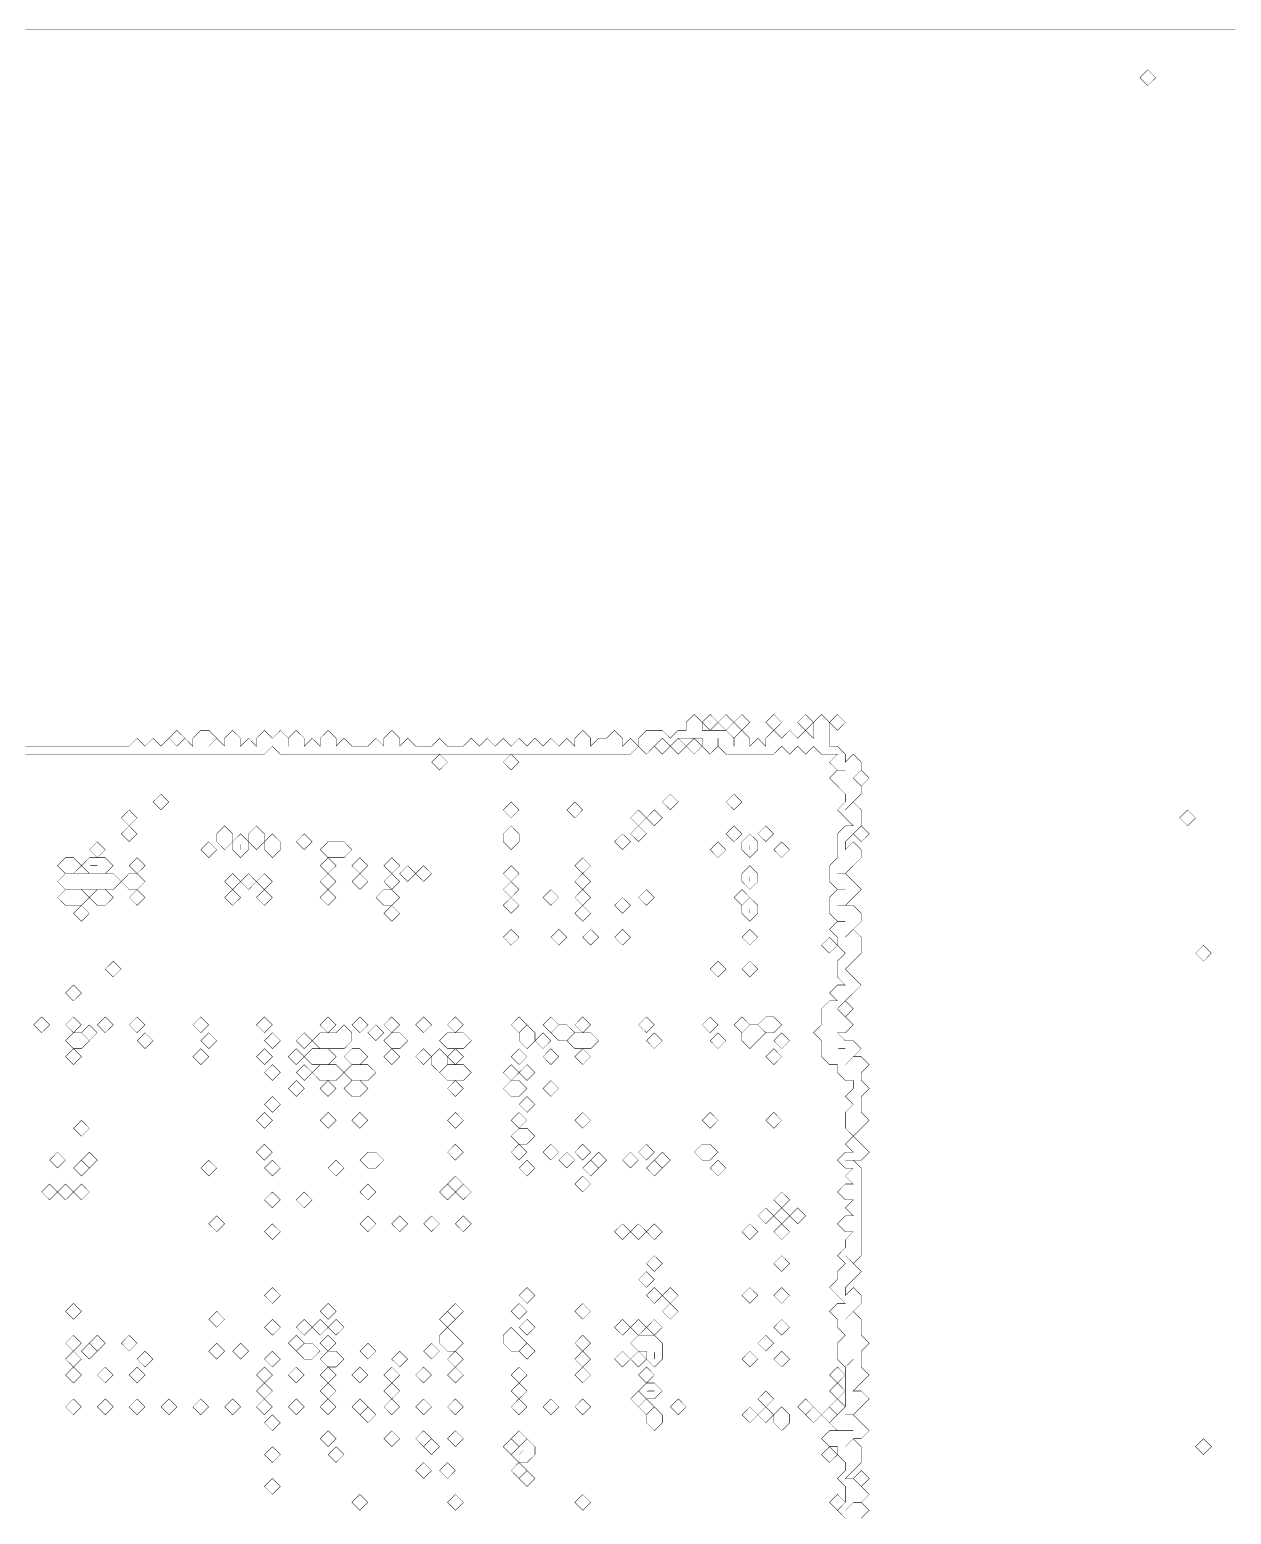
# Model space of a CAD drawing. Header units: metres. Extents: x 0 to 4945, y -4945 to 0.
# Drawn here: x 2066 to 3527, y -1805 to 0 of the extents above; entities that cross this region are included whole.
import ezdxf

# ---------------------------------------------------------------- set-up
doc = ezdxf.new("R2010")
doc.units = ezdxf.units.M
for name, color, linetype in [('conductor', 1, 'Continuous'), ('dielectric', 8, 'Continuous'), ('substrate', 5, 'Continuous')]:
    doc.layers.add(name, color=color, linetype=linetype)

msp = doc.modelspace()

# ---------------------------------------------------------------- linework, layer by layer
at = {"layer": 'conductor', "const_width": 0.5}
msp.add_lwpolyline([(3057.5, -1809.4), (3047.9, -1799.7), (3057.5, -1790), (3057.5, -1780.3), (3057.5, -1770.7), (3047.9, -1761), (3057.5, -1751.3), (3057.5, -1741.6), (3047.9, -1732), (3047.9, -1722.3), (3038.2, -1722.3), (3028.5, -1712.6), (3038.2, -1702.9), (3047.9, -1702.9), (3057.5, -1702.9), (3067.2, -1702.9), (3057.5, -1702.9), (3047.9, -1702.9), (3038.2, -1693.3), (3047.9, -1683.6), (3057.5, -1673.9), (3057.5, -1664.2), (3057.5, -1654.6), (3057.5, -1644.9), (3057.5, -1635.2), (3057.5, -1625.5), (3067.2, -1615.9), (3057.5, -1625.5), (3047.9, -1615.9), (3047.9, -1606.2), (3047.9, -1596.5), (3057.5, -1586.8), (3047.9, -1577.2), (3047.9, -1567.5), (3038.2, -1557.8), (3047.9, -1548.1), (3057.5, -1548.1), (3047.9, -1538.4), (3038.2, -1528.8), (3047.9, -1519.1), (3047.9, -1509.4), (3057.5, -1499.7), (3047.9, -1490.1), (3057.5, -1480.4), (3057.5, -1470.7), (3067.2, -1461), (3057.5, -1461), (3047.9, -1451.4), (3057.5, -1441.7), (3067.2, -1441.7), (3057.5, -1432), (3067.2, -1422.3), (3057.5, -1422.3), (3047.9, -1412.7), (3057.5, -1403), (3067.2, -1403), (3057.5, -1393.3), (3067.2, -1383.6), (3057.5, -1383.6), (3047.9, -1374), (3057.5, -1364.3), (3067.2, -1364.3), (3057.5, -1354.6), (3067.2, -1344.9), (3057.5, -1335.3), (3057.5, -1325.6), (3057.5, -1315.9), (3067.2, -1306.2), (3057.5, -1296.6), (3067.2, -1286.9), (3067.2, -1277.2), (3057.5, -1277.2), (3047.9, -1267.5), (3047.9, -1257.9), (3038.2, -1257.9), (3028.5, -1248.2), (3028.5, -1238.5), (3028.5, -1228.8), (3018.8, -1219.1), (3028.5, -1209.5), (3028.5, -1199.8), (3028.5, -1190.1), (3038.2, -1180.4), (3047.9, -1180.4), (3038.2, -1170.8), (3047.9, -1161.1), (3057.5, -1161.1), (3047.9, -1151.4), (3047.9, -1141.7), (3047.9, -1132.1), (3057.5, -1122.4), (3047.9, -1112.7), (3047.9, -1103), (3038.2, -1093.4), (3047.9, -1083.7), (3057.5, -1083.7), (3047.9, -1083.7), (3038.2, -1074), (3038.2, -1064.3), (3038.2, -1054.7), (3047.9, -1045), (3057.5, -1045), (3047.9, -1045), (3038.2, -1035.3), (3038.2, -1025.6), (3038.2, -1016), (3047.9, -1006.3), (3047.9, -996.6), (3047.9, -986.9), (3047.9, -977.3), (3057.5, -967.6), (3067.2, -967.6), (3057.5, -957.9), (3047.9, -948.2), (3057.5, -938.6), (3057.5, -928.9), (3047.9, -919.2), (3038.2, -909.5), (3047.9, -899.8), (3057.5, -899.8), (3047.9, -899.8), (3038.2, -890.2), (3047.9, -880.5), (3038.2, -880.5), (3028.5, -880.5), (3018.8, -870.8), (3009.2, -880.5), (2999.5, -870.8), (2989.8, -880.5), (2980.1, -870.8), (2970.5, -880.5), (2960.8, -880.5), (2951.1, -880.5), (2941.4, -880.5), (2931.8, -880.5), (2922.1, -880.5), (2912.4, -880.5), (2902.7, -870.8), (2902.7, -861.1), (2902.7, -870.8), (2893.1, -880.5), (2883.4, -870.8), (2883.4, -861.1), (2873.7, -861.1), (2864, -861.1), (2854.4, -861.1), (2844.7, -870.8), (2835, -861.1), (2825.3, -870.8), (2815.7, -880.5), (2806, -870.8), (2796.3, -880.5), (2786.6, -880.5), (2776.9, -880.5), (2767.3, -880.5), (2757.6, -880.5), (2747.9, -880.5), (2738.2, -880.5), (2728.6, -880.5), (2718.9, -880.5), (2709.2, -880.5), (2699.5, -880.5), (2689.9, -880.5), (2680.2, -880.5), (2670.5, -880.5), (2660.8, -880.5), (2651.2, -880.5), (2641.5, -880.5), (2631.8, -880.5), (2622.1, -880.5), (2612.5, -880.5), (2602.8, -880.5), (2593.1, -880.5), (2583.4, -880.5), (2573.8, -880.5), (2564.1, -880.5), (2554.4, -880.5), (2544.7, -880.5), (2535.1, -880.5), (2525.4, -880.5), (2515.7, -880.5), (2506, -880.5), (2496.4, -880.5), (2486.7, -880.5), (2477, -880.5), (2467.3, -880.5), (2457.6, -880.5), (2448, -880.5), (2438.3, -880.5), (2428.6, -880.5), (2418.9, -880.5), (2409.3, -880.5), (2399.6, -880.5), (2389.9, -880.5), (2380.2, -880.5), (2370.6, -880.5), (2360.9, -870.8), (2351.2, -880.5), (2341.5, -880.5), (2331.9, -880.5), (2322.2, -880.5), (2312.5, -880.5), (2302.8, -880.5), (2293.2, -880.5), (2283.5, -880.5), (2273.8, -880.5), (2264.1, -880.5), (2254.5, -880.5), (2244.8, -880.5), (2235.1, -880.5), (2225.4, -880.5), (2215.8, -880.5), (2206.1, -880.5), (2196.4, -880.5), (2186.7, -880.5), (2177.1, -880.5), (2167.4, -880.5), (2157.7, -880.5), (2148, -880.5), (2138.3, -880.5), (2128.7, -880.5), (2119, -880.5), (2109.3, -880.5), (2099.6, -880.5), (2090, -880.5), (2080.3, -880.5), (2070.6, -880.5), (2060.9, -880.5)], dxfattribs=at)
for points in [[(2825.3, -870.8), (2835, -861.1), (2844.7, -870.8), (2835, -880.5)], [(2844.7, -870.8), (2854.4, -861.1), (2864, -870.8), (2854.4, -880.5)], [(2864, -870.8), (2873.7, -861.1), (2883.4, -870.8), (2873.7, -880.5)], [(2554.4, -890.2), (2564.1, -880.5), (2573.8, -890.2), (2564.1, -899.8)], [(2641.5, -890.2), (2651.2, -880.5), (2660.8, -890.2), (2651.2, -899.8)], [(2215.8, -938.6), (2225.4, -928.9), (2235.1, -938.6), (2225.4, -948.2)], [(2641.5, -948.2), (2651.2, -938.6), (2660.8, -948.2), (2651.2, -957.9)], [(2718.9, -948.2), (2728.6, -938.6), (2738.2, -948.2), (2728.6, -957.9)], [(2835, -938.6), (2844.7, -928.9), (2854.4, -938.6), (2844.7, -948.2)], [(2912.4, -938.6), (2922.1, -928.9), (2931.8, -938.6), (2922.1, -948.2)], [(2177.1, -957.9), (2186.7, -948.2), (2196.4, -957.9), (2186.7, -967.6)], [(2796.3, -957.9), (2806, -948.2), (2815.7, -957.9), (2806, -967.6)], [(2815.7, -957.9), (2825.3, -948.2), (2835, -957.9), (2825.3, -967.6)], [(2177.1, -977.3), (2186.7, -967.6), (2196.4, -977.3), (2186.7, -986.9)], [(2293.2, -977.3), (2302.8, -967.6), (2312.5, -977.3), (2312.5, -986.9), (2302.8, -996.6), (2293.2, -986.9)], [(2331.9, -977.3), (2341.5, -967.6), (2351.2, -977.3), (2351.2, -986.9), (2341.5, -996.6), (2331.9, -986.9)], [(2641.5, -977.3), (2651.2, -967.6), (2660.8, -977.3), (2660.8, -986.9), (2651.2, -996.6), (2641.5, -986.9)], [(2796.3, -977.3), (2806, -967.6), (2815.7, -977.3), (2806, -986.9)], [(2912.4, -977.3), (2922.1, -967.6), (2931.8, -977.3), (2922.1, -986.9)], [(2951.1, -977.3), (2960.8, -967.6), (2970.5, -977.3), (2960.8, -986.9)], [(2138.3, -996.6), (2148, -986.9), (2157.7, -996.6), (2148, -1006.3)], [(2273.8, -996.6), (2283.5, -986.9), (2293.2, -996.6), (2283.5, -1006.3)], [(2312.5, -986.9), (2322.2, -977.3), (2331.9, -986.9), (2331.9, -996.6), (2322.2, -1006.3), (2312.5, -996.6)], [(2351.2, -986.9), (2360.9, -977.3), (2370.6, -986.9), (2370.6, -996.6), (2360.9, -1006.3), (2351.2, -996.6)], [(2389.9, -986.9), (2399.6, -977.3), (2409.3, -986.9), (2399.6, -996.6)], [(2418.9, -996.6), (2428.6, -986.9), (2438.3, -986.9), (2448, -986.9), (2457.6, -996.6), (2448, -1006.3), (2438.3, -1006.3), (2428.6, -1006.3)], [(2776.9, -986.9), (2786.6, -977.3), (2796.3, -986.9), (2786.6, -996.6)], [(2893.1, -996.6), (2902.7, -986.9), (2912.4, -996.6), (2902.7, -1006.3)], [(2931.8, -986.9), (2941.4, -977.3), (2951.1, -986.9), (2951.1, -996.6), (2941.4, -1006.3), (2931.8, -996.6)], [(2970.5, -996.6), (2980.1, -986.9), (2989.8, -996.6), (2980.1, -1006.3)], [(2099.6, -1016), (2109.3, -1006.3), (2119, -1006.3), (2128.7, -1016), (2119, -1025.6), (2109.3, -1025.6)], [(2128.7, -1016), (2138.3, -1006.3), (2148, -1006.3), (2157.7, -1006.3), (2167.4, -1016), (2157.7, -1025.6), (2148, -1025.6), (2138.3, -1025.6)], [(2186.7, -1016), (2196.4, -1006.3), (2206.1, -1016), (2196.4, -1025.6)], [(2418.9, -1016), (2428.6, -1006.3), (2438.3, -1016), (2428.6, -1025.6)], [(2457.6, -1016), (2467.3, -1006.3), (2477, -1016), (2467.3, -1025.6)], [(2496.4, -1016), (2506, -1006.3), (2515.7, -1016), (2506, -1025.6)], [(2728.6, -1016), (2738.2, -1006.3), (2747.9, -1016), (2738.2, -1025.6)], [(2099.6, -1035.3), (2109.3, -1025.6), (2119, -1025.6), (2128.7, -1025.6), (2138.3, -1025.6), (2148, -1025.6), (2157.7, -1025.6), (2167.4, -1025.6), (2177.1, -1035.3), (2167.4, -1045), (2157.7, -1045), (2148, -1045), (2138.3, -1045), (2128.7, -1045), (2119, -1045), (2109.3, -1045)], [(2177.1, -1035.3), (2186.7, -1025.6), (2196.4, -1025.6), (2206.1, -1035.3), (2196.4, -1045), (2186.7, -1045)], [(2302.8, -1035.3), (2312.5, -1025.6), (2322.2, -1035.3), (2312.5, -1045)], [(2322.2, -1035.3), (2331.9, -1025.6), (2341.5, -1035.3), (2331.9, -1045)], [(2341.5, -1035.3), (2351.2, -1025.6), (2360.9, -1035.3), (2351.2, -1045)], [(2418.9, -1035.3), (2428.6, -1025.6), (2438.3, -1035.3), (2428.6, -1045)], [(2457.6, -1035.3), (2467.3, -1025.6), (2477, -1035.3), (2467.3, -1045)], [(2496.4, -1035.3), (2506, -1025.6), (2515.7, -1035.3), (2506, -1045)], [(2515.7, -1025.6), (2525.4, -1016), (2535.1, -1025.6), (2525.4, -1035.3)], [(2535.1, -1025.6), (2544.7, -1016), (2554.4, -1025.6), (2544.7, -1035.3)], [(2641.5, -1025.6), (2651.2, -1016), (2660.8, -1025.6), (2651.2, -1035.3)], [(2728.6, -1035.3), (2738.2, -1025.6), (2747.9, -1035.3), (2738.2, -1045)], [(2931.8, -1025.6), (2941.4, -1016), (2951.1, -1025.6), (2951.1, -1035.3), (2941.4, -1045), (2931.8, -1035.3)], [(2099.6, -1054.7), (2109.3, -1045), (2119, -1045), (2128.7, -1045), (2138.3, -1054.7), (2128.7, -1064.3), (2119, -1064.3), (2109.3, -1064.3)], [(2138.3, -1054.7), (2148, -1045), (2157.7, -1045), (2167.4, -1054.7), (2157.7, -1064.3), (2148, -1064.3)], [(2186.7, -1054.7), (2196.4, -1045), (2206.1, -1054.7), (2196.4, -1064.3)], [(2302.8, -1054.7), (2312.5, -1045), (2322.2, -1054.7), (2312.5, -1064.3)], [(2341.5, -1054.7), (2351.2, -1045), (2360.9, -1054.7), (2351.2, -1064.3)], [(2418.9, -1054.7), (2428.6, -1045), (2438.3, -1054.7), (2428.6, -1064.3)], [(2486.7, -1054.7), (2496.4, -1045), (2506, -1045), (2515.7, -1054.7), (2506, -1064.3), (2496.4, -1064.3)], [(2641.5, -1045), (2651.2, -1035.3), (2660.8, -1045), (2651.2, -1054.7)], [(2689.9, -1054.7), (2699.5, -1045), (2709.2, -1054.7), (2699.5, -1064.3)], [(2728.6, -1054.7), (2738.2, -1045), (2747.9, -1054.7), (2738.2, -1064.3)], [(2806, -1054.7), (2815.7, -1045), (2825.3, -1054.7), (2815.7, -1064.3)], [(2922.1, -1054.7), (2931.8, -1045), (2941.4, -1054.7), (2931.8, -1064.3)], [(2119, -1074), (2128.7, -1064.3), (2138.3, -1074), (2128.7, -1083.7)], [(2496.4, -1074), (2506, -1064.3), (2515.7, -1074), (2506, -1083.7)], [(2641.5, -1064.3), (2651.2, -1054.7), (2660.8, -1064.3), (2651.2, -1074)], [(2728.6, -1074), (2738.2, -1064.3), (2747.9, -1074), (2738.2, -1083.7)], [(2776.9, -1064.3), (2786.6, -1054.7), (2796.3, -1064.3), (2786.6, -1074)], [(2931.8, -1064.3), (2941.4, -1054.7), (2951.1, -1064.3), (2951.1, -1074), (2941.4, -1083.7), (2931.8, -1074)], [(2641.5, -1103), (2651.2, -1093.4), (2660.8, -1103), (2651.2, -1112.7)], [(2699.5, -1103), (2709.2, -1093.4), (2718.9, -1103), (2709.2, -1112.7)], [(2738.2, -1103), (2747.9, -1093.4), (2757.6, -1103), (2747.9, -1112.7)], [(2776.9, -1103), (2786.6, -1093.4), (2796.3, -1103), (2786.6, -1112.7)], [(2931.8, -1103), (2941.4, -1093.4), (2951.1, -1103), (2941.4, -1112.7)], [(3028.5, -1112.7), (3038.2, -1103), (3047.9, -1112.7), (3038.2, -1122.4)], [(2157.7, -1141.7), (2167.4, -1132.1), (2177.1, -1141.7), (2167.4, -1151.4)], [(2893.1, -1141.7), (2902.7, -1132.1), (2912.4, -1141.7), (2902.7, -1151.4)], [(2931.8, -1141.7), (2941.4, -1132.1), (2951.1, -1141.7), (2941.4, -1151.4)], [(2109.3, -1170.8), (2119, -1161.1), (2128.7, -1170.8), (2119, -1180.4)], [(2070.6, -1209.5), (2080.3, -1199.8), (2090, -1209.5), (2080.3, -1219.1)], [(2109.3, -1209.5), (2119, -1199.8), (2128.7, -1209.5), (2119, -1219.1)], [(2128.7, -1219.1), (2138.3, -1209.5), (2148, -1219.1), (2138.3, -1228.8)], [(2148, -1209.5), (2157.7, -1199.8), (2167.4, -1209.5), (2157.7, -1219.1)], [(2186.7, -1209.5), (2196.4, -1199.8), (2206.1, -1209.5), (2196.4, -1219.1)], [(2264.1, -1209.5), (2273.8, -1199.8), (2283.5, -1209.5), (2273.8, -1219.1)], [(2341.5, -1209.5), (2351.2, -1199.8), (2360.9, -1209.5), (2351.2, -1219.1)], [(2438.3, -1219.1), (2448, -1209.5), (2457.6, -1219.1), (2457.6, -1228.8), (2448, -1238.5), (2438.3, -1238.5), (2428.6, -1238.5), (2418.9, -1238.5), (2409.3, -1228.8), (2418.9, -1219.1), (2428.6, -1219.1)], [(2418.9, -1209.5), (2428.6, -1199.8), (2438.3, -1209.5), (2428.6, -1219.1)], [(2457.6, -1209.5), (2467.3, -1199.8), (2477, -1209.5), (2467.3, -1219.1)], [(2477, -1219.1), (2486.7, -1209.5), (2496.4, -1219.1), (2486.7, -1228.8)], [(2496.4, -1209.5), (2506, -1199.8), (2515.7, -1209.5), (2506, -1219.1)], [(2535.1, -1209.5), (2544.7, -1199.8), (2554.4, -1209.5), (2544.7, -1219.1)], [(2573.8, -1209.5), (2583.4, -1199.8), (2593.1, -1209.5), (2583.4, -1219.1)], [(2651.2, -1209.5), (2660.8, -1199.8), (2670.5, -1209.5), (2660.8, -1219.1)], [(2660.8, -1219.1), (2670.5, -1209.5), (2680.2, -1219.1), (2680.2, -1228.8), (2670.5, -1238.5), (2660.8, -1228.8)], [(2689.9, -1209.5), (2699.5, -1199.8), (2709.2, -1209.5), (2699.5, -1219.1)], [(2728.6, -1209.5), (2738.2, -1199.8), (2747.9, -1209.5), (2738.2, -1219.1)], [(2806, -1209.5), (2815.7, -1199.8), (2825.3, -1209.5), (2815.7, -1219.1)], [(2883.4, -1209.5), (2893.1, -1199.8), (2902.7, -1209.5), (2893.1, -1219.1)], [(2922.1, -1209.5), (2931.8, -1199.8), (2941.4, -1209.5), (2931.8, -1219.1)], [(2951.1, -1209.5), (2960.8, -1199.8), (2970.5, -1199.8), (2980.1, -1209.5), (2970.5, -1219.1), (2960.8, -1219.1)], [(3047.9, -1199.8)], [(2109.3, -1228.8), (2119, -1219.1), (2128.7, -1219.1), (2138.3, -1228.8), (2128.7, -1238.5), (2119, -1238.5)], [(2196.4, -1228.8), (2206.1, -1219.1), (2215.8, -1228.8), (2206.1, -1238.5)], [(2273.8, -1228.8), (2283.5, -1219.1), (2293.2, -1228.8), (2283.5, -1238.5)], [(2351.2, -1228.8), (2360.9, -1219.1), (2370.6, -1228.8), (2360.9, -1238.5)], [(2389.9, -1228.8), (2399.6, -1219.1), (2409.3, -1228.8), (2399.6, -1238.5)], [(2496.4, -1228.8), (2506, -1219.1), (2515.7, -1219.1), (2525.4, -1228.8), (2515.7, -1238.5), (2506, -1238.5)], [(2564.1, -1228.8), (2573.8, -1219.1), (2583.4, -1219.1), (2593.1, -1219.1), (2602.8, -1228.8), (2593.1, -1238.5), (2583.4, -1238.5), (2573.8, -1238.5)], [(2680.2, -1228.8), (2689.9, -1219.1), (2699.5, -1228.8), (2689.9, -1238.5)], [(2699.5, -1219.1), (2709.2, -1209.5), (2718.9, -1209.5), (2728.6, -1219.1), (2718.9, -1228.8), (2709.2, -1228.8)], [(2718.9, -1228.8), (2728.6, -1219.1), (2738.2, -1219.1), (2747.9, -1219.1), (2757.6, -1228.8), (2747.9, -1238.5), (2738.2, -1238.5), (2728.6, -1238.5)], [(2815.7, -1228.8), (2825.3, -1219.1), (2835, -1228.8), (2825.3, -1238.5)], [(2893.1, -1228.8), (2902.7, -1219.1), (2912.4, -1228.8), (2902.7, -1238.5)], [(2931.8, -1219.1), (2941.4, -1209.5), (2951.1, -1209.5), (2960.8, -1219.1), (2951.1, -1228.8), (2941.4, -1238.5), (2931.8, -1228.8)], [(2970.5, -1228.8), (2980.1, -1219.1), (2989.8, -1228.8), (2980.1, -1238.5)], [(2109.3, -1248.2), (2119, -1238.5), (2128.7, -1248.2), (2119, -1257.9)], [(2264.1, -1248.2), (2273.8, -1238.5), (2283.5, -1248.2), (2273.8, -1257.9)], [(2341.5, -1248.2), (2351.2, -1238.5), (2360.9, -1248.2), (2351.2, -1257.9)], [(2380.2, -1248.2), (2389.9, -1238.5), (2399.6, -1248.2), (2389.9, -1257.9)], [(2399.6, -1248.2), (2409.3, -1238.5), (2418.9, -1238.5), (2428.6, -1238.5), (2438.3, -1248.2), (2428.6, -1257.9), (2418.9, -1257.9), (2409.3, -1257.9)], [(2448, -1248.2), (2457.6, -1238.5), (2467.3, -1238.5), (2477, -1248.2), (2467.3, -1257.9), (2457.6, -1257.9)], [(2496.4, -1248.2), (2506, -1238.5), (2515.7, -1248.2), (2506, -1257.9)], [(2535.1, -1248.2), (2544.7, -1238.5), (2554.4, -1248.2), (2544.7, -1257.9)], [(2554.4, -1248.2), (2564.1, -1238.5), (2573.8, -1248.2), (2573.8, -1257.9), (2564.1, -1267.5), (2554.4, -1257.9)], [(2573.8, -1248.2), (2583.4, -1238.5), (2593.1, -1248.2), (2583.4, -1257.9)], [(2651.2, -1248.2), (2660.8, -1238.5), (2670.5, -1248.2), (2660.8, -1257.9)], [(2689.9, -1248.2), (2699.5, -1238.5), (2709.2, -1248.2), (2699.5, -1257.9)], [(2728.6, -1248.2), (2738.2, -1238.5), (2747.9, -1248.2), (2738.2, -1257.9)], [(2960.8, -1248.2), (2970.5, -1238.5), (2980.1, -1248.2), (2970.5, -1257.9)], [(3047.9, -1238.5), (3057.5, -1238.5)], [(2351.2, -1267.5), (2360.9, -1257.9), (2370.6, -1267.5), (2360.9, -1277.2)], [(2389.9, -1267.5), (2399.6, -1257.9), (2409.3, -1267.5), (2399.6, -1277.2)], [(2409.3, -1267.5), (2418.9, -1257.9), (2428.6, -1257.9), (2438.3, -1257.9), (2448, -1267.5), (2438.3, -1277.2), (2428.6, -1277.2), (2418.9, -1277.2)], [(2448, -1267.5), (2457.6, -1257.9), (2467.3, -1257.9), (2477, -1257.9), (2486.7, -1267.5), (2477, -1277.2), (2467.3, -1277.2), (2457.6, -1277.2)], [(2564.1, -1267.5), (2573.8, -1257.9), (2583.4, -1257.9), (2593.1, -1257.9), (2602.8, -1267.5), (2593.1, -1277.2), (2583.4, -1277.2), (2573.8, -1277.2)], [(2641.5, -1267.5), (2651.2, -1257.9), (2660.8, -1267.5), (2651.2, -1277.2)], [(2660.8, -1267.5), (2670.5, -1257.9), (2680.2, -1267.5), (2670.5, -1277.2)], [(3076.9, -1257.9)], [(2380.2, -1286.9), (2389.9, -1277.2), (2399.6, -1286.9), (2389.9, -1296.6)], [(2418.9, -1286.9), (2428.6, -1277.2), (2438.3, -1286.9), (2428.6, -1296.6)], [(2448, -1286.9), (2457.6, -1277.2), (2467.3, -1277.2), (2477, -1286.9), (2467.3, -1296.6), (2457.6, -1296.6)], [(2573.8, -1286.9), (2583.4, -1277.2), (2593.1, -1286.9), (2583.4, -1296.6)], [(2641.5, -1286.9), (2651.2, -1277.2), (2660.8, -1277.2), (2670.5, -1286.9), (2660.8, -1296.6), (2651.2, -1296.6)], [(2689.9, -1286.9), (2699.5, -1277.2), (2709.2, -1286.9), (2699.5, -1296.6)], [(2351.2, -1306.2), (2360.9, -1296.6), (2370.6, -1306.2), (2360.9, -1315.9)], [(2660.8, -1306.2), (2670.5, -1296.6), (2680.2, -1306.2), (2670.5, -1315.9)], [(2341.5, -1325.6), (2351.2, -1315.9), (2360.9, -1325.6), (2351.2, -1335.3)], [(2418.9, -1325.6), (2428.6, -1315.9), (2438.3, -1325.6), (2428.6, -1335.3)], [(2457.6, -1325.6), (2467.3, -1315.9), (2477, -1325.6), (2467.3, -1335.3)], [(2573.8, -1325.6), (2583.4, -1315.9), (2593.1, -1325.6), (2583.4, -1335.3)], [(2651.2, -1325.6), (2660.8, -1315.9), (2670.5, -1325.6), (2660.8, -1335.3)], [(2728.6, -1325.6), (2738.2, -1315.9), (2747.9, -1325.6), (2738.2, -1335.3)], [(2883.4, -1325.6), (2893.1, -1315.9), (2902.7, -1325.6), (2893.1, -1335.3)], [(2960.8, -1325.6), (2970.5, -1315.9), (2980.1, -1325.6), (2970.5, -1335.3)], [(2119, -1335.3), (2128.7, -1325.6), (2138.3, -1335.3), (2128.7, -1344.9)], [(2651.2, -1344.9), (2660.8, -1335.3), (2670.5, -1335.3), (2680.2, -1344.9), (2670.5, -1354.6), (2660.8, -1354.6)], [(2090, -1374), (2099.6, -1364.3), (2109.3, -1374), (2099.6, -1383.6)], [(2128.7, -1374), (2138.3, -1364.3), (2148, -1374), (2138.3, -1383.6)], [(2341.5, -1364.3), (2351.2, -1354.6), (2360.9, -1364.3), (2351.2, -1374)], [(2467.3, -1374), (2477, -1364.3), (2486.7, -1364.3), (2496.4, -1374), (2486.7, -1383.6), (2477, -1383.6)], [(2573.8, -1364.3), (2583.4, -1354.6), (2593.1, -1364.3), (2583.4, -1374)], [(2651.2, -1364.3), (2660.8, -1354.6), (2670.5, -1364.3), (2660.8, -1374)], [(2689.9, -1364.3), (2699.5, -1354.6), (2709.2, -1364.3), (2699.5, -1374)], [(2709.2, -1374), (2718.9, -1364.3), (2728.6, -1374), (2718.9, -1383.6)], [(2728.6, -1364.3), (2738.2, -1354.6), (2747.9, -1364.3), (2738.2, -1374)], [(2747.9, -1374), (2757.6, -1364.3), (2767.3, -1374), (2757.6, -1383.6)], [(2786.6, -1374), (2796.3, -1364.3), (2806, -1374), (2796.3, -1383.6)], [(2806, -1364.3), (2815.7, -1354.6), (2825.3, -1364.3), (2815.7, -1374)], [(2825.3, -1374), (2835, -1364.3), (2844.7, -1374), (2835, -1383.6)], [(2873.7, -1364.3), (2883.4, -1354.6), (2893.1, -1354.6), (2902.7, -1364.3), (2893.1, -1374), (2883.4, -1374)], [(2119, -1383.6), (2128.7, -1374), (2138.3, -1383.6), (2128.7, -1393.3)], [(2273.8, -1383.6), (2283.5, -1374), (2293.2, -1383.6), (2283.5, -1393.3)], [(2351.2, -1383.6), (2360.9, -1374), (2370.6, -1383.6), (2360.9, -1393.3)], [(2428.6, -1383.6), (2438.3, -1374), (2448, -1383.6), (2438.3, -1393.3)], [(2660.8, -1383.6), (2670.5, -1374), (2680.2, -1383.6), (2670.5, -1393.3)], [(2738.2, -1383.6), (2747.9, -1374), (2757.6, -1383.6), (2747.9, -1393.3)], [(2815.7, -1383.6), (2825.3, -1374), (2835, -1383.6), (2825.3, -1393.3)], [(2893.1, -1383.6), (2902.7, -1374), (2912.4, -1383.6), (2902.7, -1393.3)], [(2080.3, -1412.7), (2090, -1403), (2099.6, -1412.7), (2090, -1422.3)], [(2099.6, -1412.7), (2109.3, -1403), (2119, -1412.7), (2109.3, -1422.3)], [(2119, -1412.7), (2128.7, -1403), (2138.3, -1412.7), (2128.7, -1422.3)], [(2467.3, -1412.7), (2477, -1403), (2486.7, -1412.7), (2477, -1422.3)], [(2564.1, -1412.7), (2573.8, -1403), (2583.4, -1412.7), (2573.8, -1422.3)], [(2573.8, -1403), (2583.4, -1393.3), (2593.1, -1403), (2583.4, -1412.7)], [(2583.4, -1412.7), (2593.1, -1403), (2602.8, -1412.7), (2593.1, -1422.3)], [(2728.6, -1403), (2738.2, -1393.3), (2747.9, -1403), (2738.2, -1412.7)], [(2351.2, -1422.3), (2360.9, -1412.7), (2370.6, -1422.3), (2360.9, -1432)], [(2389.9, -1422.3), (2399.6, -1412.7), (2409.3, -1422.3), (2399.6, -1432)], [(2970.5, -1422.3), (2980.1, -1412.7), (2989.8, -1422.3), (2980.1, -1432)], [(2283.5, -1451.4), (2293.2, -1441.7), (2302.8, -1451.4), (2293.2, -1461)], [(2467.3, -1451.4), (2477, -1441.7), (2486.7, -1451.4), (2477, -1461)], [(2506, -1451.4), (2515.7, -1441.7), (2525.4, -1451.4), (2515.7, -1461)], [(2544.7, -1451.4), (2554.4, -1441.7), (2564.1, -1451.4), (2554.4, -1461)], [(2583.4, -1451.4), (2593.1, -1441.7), (2602.8, -1451.4), (2593.1, -1461)], [(2951.1, -1441.7), (2960.8, -1432), (2970.5, -1441.7), (2960.8, -1451.4)], [(2970.5, -1441.7), (2980.1, -1432), (2989.8, -1441.7), (2980.1, -1451.4)], [(2989.8, -1441.7), (2999.5, -1432), (3009.2, -1441.7), (2999.5, -1451.4)], [(2351.2, -1461), (2360.9, -1451.4), (2370.6, -1461), (2360.9, -1470.7)], [(2776.9, -1461), (2786.6, -1451.4), (2796.3, -1461), (2786.6, -1470.7)], [(2796.3, -1461), (2806, -1451.4), (2815.7, -1461), (2806, -1470.7)], [(2815.7, -1461), (2825.3, -1451.4), (2835, -1461), (2825.3, -1470.7)], [(2931.8, -1461), (2941.4, -1451.4), (2951.1, -1461), (2941.4, -1470.7)], [(2970.5, -1461), (2980.1, -1451.4), (2989.8, -1461), (2980.1, -1470.7)], [(2815.7, -1499.7), (2825.3, -1490.1), (2835, -1499.7), (2825.3, -1509.4)], [(2970.5, -1499.7), (2980.1, -1490.1), (2989.8, -1499.7), (2980.1, -1509.4)], [(2806, -1519.1), (2815.7, -1509.4), (2825.3, -1519.1), (2815.7, -1528.8)], [(2351.2, -1538.4), (2360.9, -1528.8), (2370.6, -1538.4), (2360.9, -1548.1)], [(2660.8, -1538.4), (2670.5, -1528.8), (2680.2, -1538.4), (2670.5, -1548.1)], [(2815.7, -1538.4), (2825.3, -1528.8), (2835, -1538.4), (2825.3, -1548.1)], [(2835, -1538.4), (2844.7, -1528.8), (2854.4, -1538.4), (2844.7, -1548.1)], [(2931.8, -1538.4), (2941.4, -1528.8), (2951.1, -1538.4), (2941.4, -1548.1)], [(2970.5, -1538.4), (2980.1, -1528.8), (2989.8, -1538.4), (2980.1, -1548.1)], [(2109.3, -1557.8), (2119, -1548.1), (2128.7, -1557.8), (2119, -1567.5)], [(2418.9, -1557.8), (2428.6, -1548.1), (2438.3, -1557.8), (2428.6, -1567.5)], [(2573.8, -1557.8), (2583.4, -1548.1), (2593.1, -1557.8), (2583.4, -1567.5)], [(2651.2, -1557.8), (2660.8, -1548.1), (2670.5, -1557.8), (2660.8, -1567.5)], [(2728.6, -1557.8), (2738.2, -1548.1), (2747.9, -1557.8), (2738.2, -1567.5)], [(2835, -1557.8), (2844.7, -1548.1), (2854.4, -1557.8), (2844.7, -1567.5)], [(2283.5, -1567.5), (2293.2, -1557.8), (2302.8, -1567.5), (2293.2, -1577.2)], [(2351.2, -1577.2), (2360.9, -1567.5), (2370.6, -1577.2), (2360.9, -1586.8)], [(2389.9, -1577.2), (2399.6, -1567.5), (2409.3, -1577.2), (2399.6, -1586.8)], [(2409.3, -1577.2), (2418.9, -1567.5), (2428.6, -1577.2), (2418.9, -1586.8)], [(2428.6, -1577.2), (2438.3, -1567.5), (2448, -1577.2), (2438.3, -1586.8)], [(2564.1, -1567.5), (2573.8, -1557.8), (2583.4, -1567.5), (2573.8, -1577.2)], [(2660.8, -1577.2), (2670.5, -1567.5), (2680.2, -1577.2), (2670.5, -1586.8)], [(2776.9, -1577.2), (2786.6, -1567.5), (2796.3, -1577.2), (2786.6, -1586.8)], [(2796.3, -1577.2), (2806, -1567.5), (2815.7, -1577.2), (2806, -1586.8)], [(2815.7, -1577.2), (2825.3, -1567.5), (2835, -1577.2), (2825.3, -1586.8)], [(2970.5, -1577.2), (2980.1, -1567.5), (2989.8, -1577.2), (2980.1, -1586.8)], [(2109.3, -1596.5), (2119, -1586.8), (2128.7, -1596.5), (2119, -1606.2)], [(2138.3, -1596.5), (2148, -1586.8), (2157.7, -1596.5), (2148, -1606.2)], [(2177.1, -1596.5), (2186.7, -1586.8), (2196.4, -1596.5), (2186.7, -1606.2)], [(2380.2, -1596.5), (2389.9, -1586.8), (2399.6, -1596.5), (2389.9, -1606.2)], [(2418.9, -1596.5), (2428.6, -1586.8), (2438.3, -1596.5), (2428.6, -1606.2)], [(2564.1, -1586.8), (2573.8, -1577.2), (2583.4, -1586.8), (2593.1, -1596.5), (2583.4, -1606.2), (2573.8, -1606.2), (2564.1, -1596.5)], [(2641.5, -1586.8), (2651.2, -1577.2), (2660.8, -1586.8), (2670.5, -1596.5), (2660.8, -1606.2), (2651.2, -1606.2), (2641.5, -1596.5)], [(2728.6, -1596.5), (2738.2, -1586.8), (2747.9, -1596.5), (2738.2, -1606.2)], [(2796.3, -1596.5), (2806, -1586.8), (2815.7, -1586.8), (2825.3, -1586.8), (2835, -1596.5), (2835, -1606.2), (2835, -1615.9), (2825.3, -1625.5), (2815.7, -1615.9), (2815.7, -1606.2), (2806, -1606.2)], [(2951.1, -1596.5), (2960.8, -1586.8), (2970.5, -1596.5), (2960.8, -1606.2)], [(2109.3, -1615.9), (2119, -1606.2), (2128.7, -1615.9), (2119, -1625.5)], [(2128.7, -1606.2), (2138.3, -1596.5), (2148, -1606.2), (2138.3, -1615.9)], [(2196.4, -1615.9), (2206.1, -1606.2), (2215.8, -1615.9), (2206.1, -1625.5)], [(2283.5, -1606.2), (2293.2, -1596.5), (2302.8, -1606.2), (2293.2, -1615.9)], [(2312.5, -1606.2), (2322.2, -1596.5), (2331.9, -1606.2), (2322.2, -1615.9)], [(2351.2, -1615.9), (2360.9, -1606.2), (2370.6, -1615.9), (2360.9, -1625.5)], [(2389.9, -1606.2), (2399.6, -1596.5), (2409.3, -1596.5), (2418.9, -1606.2), (2409.3, -1615.9), (2399.6, -1615.9)], [(2418.9, -1615.9), (2428.6, -1606.2), (2438.3, -1606.2), (2448, -1615.9), (2438.3, -1625.5), (2428.6, -1625.5)], [(2467.3, -1606.2), (2477, -1596.5), (2486.7, -1606.2), (2477, -1615.9)], [(2506, -1615.9), (2515.7, -1606.2), (2525.4, -1615.9), (2515.7, -1625.5)], [(2544.7, -1606.2), (2554.4, -1596.5), (2564.1, -1606.2), (2554.4, -1615.9)], [(2573.8, -1615.9), (2583.4, -1606.2), (2593.1, -1615.9), (2583.4, -1625.5)], [(2660.8, -1606.2), (2670.5, -1596.5), (2680.2, -1606.2), (2670.5, -1615.9)], [(2728.6, -1615.9), (2738.2, -1606.2), (2747.9, -1615.9), (2738.2, -1625.5)], [(2776.9, -1615.9), (2786.6, -1606.2), (2796.3, -1615.9), (2786.6, -1625.5)], [(2796.3, -1615.9), (2806, -1606.2), (2815.7, -1615.9), (2806, -1625.5)], [(2931.8, -1615.9), (2941.4, -1606.2), (2951.1, -1615.9), (2941.4, -1625.5)], [(2970.5, -1615.9), (2980.1, -1606.2), (2989.8, -1615.9), (2980.1, -1625.5)], [(2109.3, -1635.2), (2119, -1625.5), (2128.7, -1635.2), (2119, -1644.9)], [(2148, -1635.2), (2157.7, -1625.5), (2167.4, -1635.2), (2157.7, -1644.9)], [(2186.7, -1635.2), (2196.4, -1625.5), (2206.1, -1635.2), (2196.4, -1644.9)], [(2341.5, -1635.2), (2351.2, -1625.5), (2360.9, -1635.2), (2351.2, -1644.9)], [(2380.2, -1635.2), (2389.9, -1625.5), (2399.6, -1635.2), (2389.9, -1644.9)], [(2418.9, -1635.2), (2428.6, -1625.5), (2438.3, -1635.2), (2428.6, -1644.9)], [(2457.6, -1635.2), (2467.3, -1625.5), (2477, -1635.2), (2467.3, -1644.9)], [(2496.4, -1635.2), (2506, -1625.5), (2515.7, -1635.2), (2506, -1644.9)], [(2535.1, -1635.2), (2544.7, -1625.5), (2554.4, -1635.2), (2544.7, -1644.9)], [(2573.8, -1635.2), (2583.4, -1625.5), (2593.1, -1635.2), (2583.4, -1644.9)], [(2651.2, -1635.2), (2660.8, -1625.5), (2670.5, -1635.2), (2660.8, -1644.9)], [(2728.6, -1635.2), (2738.2, -1625.5), (2747.9, -1635.2), (2738.2, -1644.9)], [(2806, -1635.2), (2815.7, -1625.5), (2825.3, -1635.2), (2815.7, -1644.9)], [(3038.2, -1635.2), (3047.9, -1625.5), (3057.5, -1635.2), (3047.9, -1644.9)], [(2341.5, -1654.6), (2351.2, -1644.9), (2360.9, -1654.6), (2351.2, -1664.2)], [(2418.9, -1654.6), (2428.6, -1644.9), (2438.3, -1654.6), (2428.6, -1664.2)], [(2496.4, -1654.6), (2506, -1644.9), (2515.7, -1654.6), (2506, -1664.2)], [(2651.2, -1654.6), (2660.8, -1644.9), (2670.5, -1654.6), (2660.8, -1664.2)], [(2796.3, -1664.2), (2806, -1654.6), (2815.7, -1664.2), (2806, -1673.9)], [(2806, -1654.6), (2815.7, -1644.9), (2825.3, -1644.9), (2835, -1654.6), (2825.3, -1664.2), (2815.7, -1664.2)], [(2951.1, -1664.2), (2960.8, -1654.6), (2970.5, -1664.2), (2960.8, -1673.9)], [(3038.2, -1654.6), (3047.9, -1644.9), (3057.5, -1654.6), (3047.9, -1664.2)], [(2109.3, -1673.9), (2119, -1664.2), (2128.7, -1673.9), (2119, -1683.6)], [(2148, -1673.9), (2157.7, -1664.2), (2167.4, -1673.9), (2157.7, -1683.6)], [(2186.7, -1673.9), (2196.4, -1664.2), (2206.1, -1673.9), (2196.4, -1683.6)], [(2225.4, -1673.9), (2235.1, -1664.2), (2244.8, -1673.9), (2235.1, -1683.6)], [(2264.1, -1673.9), (2273.8, -1664.2), (2283.5, -1673.9), (2273.8, -1683.6)], [(2302.8, -1673.9), (2312.5, -1664.2), (2322.2, -1673.9), (2312.5, -1683.6)], [(2341.5, -1673.9), (2351.2, -1664.2), (2360.9, -1673.9), (2351.2, -1683.6)], [(2380.2, -1673.9), (2389.9, -1664.2), (2399.6, -1673.9), (2389.9, -1683.6)], [(2418.9, -1673.9), (2428.6, -1664.2), (2438.3, -1673.9), (2428.6, -1683.6)], [(2457.6, -1673.9), (2467.3, -1664.2), (2477, -1673.9), (2467.3, -1683.6)], [(2467.3, -1683.6), (2477, -1673.9), (2486.7, -1683.6), (2477, -1693.3)], [(2496.4, -1673.9), (2506, -1664.2), (2515.7, -1673.9), (2506, -1683.6)], [(2535.1, -1673.9), (2544.7, -1664.2), (2554.4, -1673.9), (2544.7, -1683.6)], [(2573.8, -1673.9), (2583.4, -1664.2), (2593.1, -1673.9), (2583.4, -1683.6)], [(2651.2, -1673.9), (2660.8, -1664.2), (2670.5, -1673.9), (2660.8, -1683.6)], [(2689.9, -1673.9), (2699.5, -1664.2), (2709.2, -1673.9), (2699.5, -1683.6)], [(2728.6, -1673.9), (2738.2, -1664.2), (2747.9, -1673.9), (2738.2, -1683.6)], [(2806, -1673.9), (2815.7, -1664.2), (2825.3, -1673.9), (2815.7, -1683.6)], [(2815.7, -1683.6), (2825.3, -1673.9), (2835, -1683.6), (2835, -1693.3), (2825.3, -1702.9), (2815.7, -1693.3)], [(2844.7, -1673.9), (2854.4, -1664.2), (2864, -1673.9), (2854.4, -1683.6)], [(2931.8, -1683.6), (2941.4, -1673.9), (2951.1, -1683.6), (2941.4, -1693.3)], [(2951.1, -1683.6), (2960.8, -1673.9), (2970.5, -1683.6), (2960.8, -1693.3)], [(2970.5, -1683.6), (2980.1, -1673.9), (2989.8, -1683.6), (2989.8, -1693.3), (2980.1, -1702.9), (2970.5, -1693.3)], [(2999.5, -1673.9), (3009.2, -1664.2), (3018.8, -1673.9), (3009.2, -1683.6)], [(3009.2, -1683.6), (3018.8, -1673.9), (3028.5, -1683.6), (3018.8, -1693.3)], [(3028.5, -1683.6), (3038.2, -1673.9), (3047.9, -1683.6), (3038.2, -1693.3)], [(3038.2, -1673.9), (3047.9, -1664.2), (3057.5, -1673.9), (3047.9, -1683.6)], [(2351.2, -1693.3), (2360.9, -1683.6), (2370.6, -1693.3), (2360.9, -1702.9)], [(2418.9, -1712.6), (2428.6, -1702.9), (2438.3, -1712.6), (2428.6, -1722.3)], [(2496.4, -1712.6), (2506, -1702.9), (2515.7, -1712.6), (2506, -1722.3)], [(2535.1, -1712.6), (2544.7, -1702.9), (2554.4, -1712.6), (2544.7, -1722.3)], [(2544.7, -1722.3), (2554.4, -1712.6), (2564.1, -1722.3), (2554.4, -1732)], [(2573.8, -1712.6), (2583.4, -1702.9), (2593.1, -1712.6), (2583.4, -1722.3)], [(2641.5, -1722.3), (2651.2, -1712.6), (2660.8, -1722.3), (2651.2, -1732)], [(2651.2, -1712.6), (2660.8, -1702.9), (2670.5, -1712.6), (2660.8, -1722.3)], [(2660.8, -1722.3), (2670.5, -1712.6), (2680.2, -1722.3), (2680.2, -1732), (2670.5, -1741.6), (2660.8, -1741.6), (2651.2, -1732)], [(2351.2, -1732), (2360.9, -1722.3), (2370.6, -1732), (2360.9, -1741.6)], [(2428.6, -1732), (2438.3, -1722.3), (2448, -1732), (2438.3, -1741.6)], [(3028.5, -1732), (3038.2, -1722.3), (3047.9, -1732), (3038.2, -1741.6)], [(2535.1, -1751.3), (2544.7, -1741.6), (2554.4, -1751.3), (2544.7, -1761)], [(2564.1, -1751.3), (2573.8, -1741.6), (2583.4, -1751.3), (2573.8, -1761)], [(2651.2, -1751.3), (2660.8, -1741.6), (2670.5, -1751.3), (2660.8, -1761)], [(2351.2, -1770.7), (2360.9, -1761), (2370.6, -1770.7), (2360.9, -1780.3)], [(2660.8, -1761), (2670.5, -1751.3), (2680.2, -1761), (2670.5, -1770.7)], [(3076.9, -1761)], [(2457.6, -1790), (2467.3, -1780.3), (2477, -1790), (2467.3, -1799.7)], [(2573.8, -1790), (2583.4, -1780.3), (2593.1, -1790), (2583.4, -1799.7)], [(2728.6, -1790), (2738.2, -1780.3), (2747.9, -1790), (2738.2, -1799.7)], [(3038.2, -1790), (3047.9, -1780.3), (3057.5, -1790), (3047.9, -1799.7)], [(3076.9, -1780.3)]]:
    msp.add_lwpolyline(points, close=True, dxfattribs=at)
at = {"layer": 'dielectric', "const_width": 0.5}
for points in [[(3018.8, -861.1)], [(3047.9, -861.1)], [(2806, -870.8)], [(2922.1, -870.8)], [(2960.8, -870.8)], [(3067.2, -880.5)], [(2109.3, -1035.3)], [(3067.2, -1035.3)], [(2670.5, -1344.9)], [(3067.2, -1499.7)], [(3067.2, -1654.6)]]:
    msp.add_lwpolyline(points, close=True, dxfattribs=at)
at = {"layer": 'substrate', "const_width": 0.5}
for points in [[(3531.7, 0), (3522, 0), (3512.3, 0), (3502.6, 0), (3493, 0), (3483.3, 0), (3473.6, 0), (3463.9, 0), (3454.3, 0), (3444.6, 0), (3434.9, 0), (3425.2, 0), (3415.6, 0), (3405.9, 0), (3396.2, 0), (3386.5, 0), (3376.8, 0), (3367.2, 0), (3357.5, 0), (3347.8, 0), (3338.1, 0), (3328.5, 0), (3318.8, 0), (3309.1, 0), (3299.4, 0), (3289.8, 0), (3280.1, 0), (3270.4, 0), (3260.7, 0), (3251.1, 0), (3241.4, 0), (3231.7, 0), (3222, 0), (3212.4, 0), (3202.7, 0), (3193, 0), (3183.3, 0), (3173.7, 0), (3164, 0), (3154.3, 0), (3144.6, 0), (3135, 0), (3125.3, 0), (3115.6, 0), (3105.9, 0), (3096.2, 0), (3086.6, 0), (3076.9, 0), (3067.2, 0), (3057.5, 0), (3047.9, 0), (3038.2, 0), (3028.5, 0), (3018.8, 0), (3009.2, 0), (2999.5, 0), (2989.8, 0), (2980.1, 0), (2970.5, 0), (2960.8, 0), (2951.1, 0), (2941.4, 0), (2931.8, 0), (2922.1, 0), (2912.4, 0), (2902.7, 0), (2893.1, 0), (2883.4, 0), (2873.7, 0), (2864, 0), (2854.4, 0), (2844.7, 0), (2835, 0), (2825.3, 0), (2815.7, 0), (2806, 0), (2796.3, 0), (2786.6, 0), (2776.9, 0), (2767.3, 0), (2757.6, 0), (2747.9, 0), (2738.2, 0), (2728.6, 0), (2718.9, 0), (2709.2, 0), (2699.5, 0), (2689.9, 0), (2680.2, 0), (2670.5, 0), (2660.8, 0), (2651.2, 0), (2641.5, 0), (2631.8, 0), (2622.1, 0), (2612.5, 0), (2602.8, 0), (2593.1, 0), (2583.4, 0), (2573.8, 0), (2564.1, 0), (2554.4, 0), (2544.7, 0), (2535.1, 0), (2525.4, 0), (2515.7, 0), (2506, 0), (2496.4, 0), (2486.7, 0), (2477, 0), (2467.3, 0), (2457.6, 0), (2448, 0), (2438.3, 0), (2428.6, 0), (2418.9, 0), (2409.3, 0), (2399.6, 0), (2389.9, 0), (2380.2, 0), (2370.6, 0), (2360.9, 0), (2351.2, 0), (2341.5, 0), (2331.9, 0), (2322.2, 0), (2312.5, 0), (2302.8, 0), (2293.2, 0), (2283.5, 0), (2273.8, 0), (2264.1, 0), (2254.5, 0), (2244.8, 0), (2235.1, 0), (2225.4, 0), (2215.8, 0), (2206.1, 0), (2196.4, 0), (2186.7, 0), (2177.1, 0), (2167.4, 0), (2157.7, 0), (2148, 0), (2138.3, 0), (2128.7, 0), (2119, 0), (2109.3, 0), (2099.6, 0), (2090, 0), (2080.3, 0), (2070.6, 0), (2060.9, 0)], [(2060.9, -870.8), (2070.6, -870.8), (2080.3, -870.8), (2090, -870.8), (2099.6, -870.8), (2109.3, -870.8), (2119, -870.8), (2128.7, -870.8), (2138.3, -870.8), (2148, -870.8), (2157.7, -870.8), (2167.4, -870.8), (2177.1, -870.8), (2186.7, -870.8), (2196.4, -861.1), (2206.1, -870.8), (2215.8, -861.1), (2225.4, -870.8), (2235.1, -861.1), (2244.8, -870.8), (2254.5, -861.1), (2264.1, -870.8), (2264.1, -861.1), (2273.8, -851.5), (2283.5, -851.5), (2293.2, -861.1), (2283.5, -870.8), (2293.2, -861.1), (2302.8, -870.8), (2302.8, -861.1), (2312.5, -851.5), (2322.2, -861.1), (2322.2, -870.8), (2331.9, -861.1), (2341.5, -870.8), (2341.5, -861.1), (2351.2, -851.5), (2360.9, -861.1), (2370.6, -851.5), (2380.2, -861.1), (2380.2, -870.8), (2380.2, -861.1), (2389.9, -851.5), (2399.6, -861.1), (2399.6, -870.8), (2409.3, -861.1), (2418.9, -870.8), (2418.9, -861.1), (2428.6, -851.5), (2438.3, -861.1), (2438.3, -870.8), (2448, -861.1), (2457.6, -870.8), (2467.3, -870.8), (2477, -870.8), (2486.7, -861.1), (2496.4, -870.8), (2496.4, -861.1), (2506, -851.5), (2515.7, -861.1), (2515.7, -870.8), (2525.4, -861.1), (2535.1, -870.8), (2544.7, -870.8), (2554.4, -870.8), (2564.1, -861.1), (2573.8, -870.8), (2583.4, -870.8), (2593.1, -870.8), (2602.8, -861.1), (2612.5, -870.8), (2622.1, -861.1), (2631.8, -870.8), (2641.5, -861.1), (2651.2, -870.8), (2660.8, -861.1), (2670.5, -870.8), (2680.2, -861.1), (2689.9, -870.8), (2699.5, -861.1), (2709.2, -870.8), (2718.9, -861.1), (2728.6, -870.8), (2728.6, -861.1), (2738.2, -851.5), (2747.9, -861.1), (2747.9, -870.8), (2757.6, -861.1), (2767.3, -861.1), (2776.9, -851.5), (2786.6, -861.1), (2786.6, -870.8), (2796.3, -861.1), (2806, -870.8), (2806, -861.1), (2815.7, -851.5), (2825.3, -851.5), (2835, -851.5), (2844.7, -861.1), (2854.4, -851.5), (2864, -851.5), (2864, -841.8), (2873.7, -832.1), (2883.4, -841.8), (2883.4, -851.5), (2893.1, -851.5), (2902.7, -851.5), (2912.4, -851.5), (2922.1, -861.1), (2922.1, -870.8), (2922.1, -861.1), (2931.8, -851.5), (2941.4, -861.1), (2941.4, -870.8), (2951.1, -861.1), (2960.8, -870.8), (2960.8, -861.1), (2970.5, -851.5), (2980.1, -861.1), (2989.8, -851.5), (2999.5, -861.1), (3009.2, -851.5), (3018.8, -861.1), (3018.8, -851.5), (3018.8, -841.8), (3028.5, -832.1), (3038.2, -841.8), (3038.2, -851.5), (3038.2, -861.1), (3038.2, -870.8), (3047.9, -870.8), (3057.5, -880.5), (3057.5, -890.2), (3067.2, -880.5), (3076.9, -890.2), (3076.9, -899.8), (3067.2, -909.5), (3076.9, -919.2), (3076.9, -928.9), (3067.2, -938.6), (3057.5, -948.2), (3067.2, -938.6), (3076.9, -948.2), (3076.9, -957.9), (3076.9, -967.6), (3067.2, -977.3), (3057.5, -986.9), (3057.5, -996.6), (3067.2, -986.9), (3076.9, -996.6), (3076.9, -1006.3), (3067.2, -1016), (3057.5, -1025.6), (3047.9, -1025.6), (3057.5, -1025.6), (3067.2, -1035.3), (3076.9, -1045), (3067.2, -1054.7), (3057.5, -1064.3), (3047.9, -1064.3), (3057.5, -1064.3), (3067.2, -1064.3), (3076.9, -1074), (3076.9, -1083.7), (3067.2, -1093.4), (3057.5, -1103), (3067.2, -1093.4), (3076.9, -1103), (3076.9, -1112.7), (3076.9, -1122.4), (3067.2, -1132.1), (3057.5, -1141.7), (3067.2, -1151.4), (3076.9, -1161.1), (3067.2, -1170.8), (3057.5, -1180.4), (3047.9, -1190.1), (3057.5, -1199.8), (3067.2, -1209.5), (3057.5, -1219.1), (3047.9, -1219.1), (3057.5, -1228.8), (3067.2, -1228.8), (3076.9, -1238.5), (3067.2, -1248.2), (3057.5, -1257.9), (3067.2, -1248.2), (3076.9, -1248.2), (3086.6, -1257.9), (3076.9, -1267.5), (3076.9, -1277.2), (3086.6, -1286.9), (3076.9, -1296.6), (3076.9, -1306.2), (3076.9, -1315.9), (3086.6, -1325.6), (3076.9, -1335.3), (3067.2, -1344.9), (3076.9, -1354.6), (3086.6, -1364.3), (3076.9, -1374), (3067.2, -1374), (3057.5, -1374), (3067.2, -1374), (3076.9, -1383.6), (3076.9, -1393.3), (3076.9, -1403), (3076.9, -1412.7), (3076.9, -1422.3), (3076.9, -1432), (3076.9, -1441.7), (3076.9, -1451.4), (3076.9, -1461), (3076.9, -1470.7), (3076.9, -1480.4), (3076.9, -1490.1), (3067.2, -1499.7), (3057.5, -1490.1), (3067.2, -1499.7), (3076.9, -1509.4), (3067.2, -1519.1), (3057.5, -1528.8), (3057.5, -1538.4), (3067.2, -1528.8), (3076.9, -1538.4), (3076.9, -1548.1), (3067.2, -1557.8), (3057.5, -1567.5), (3067.2, -1557.8), (3076.9, -1567.5), (3076.9, -1577.2), (3076.9, -1586.8), (3086.6, -1596.5), (3076.9, -1606.2), (3076.9, -1615.9), (3076.9, -1625.5), (3086.6, -1635.2), (3076.9, -1644.9), (3067.2, -1654.6), (3076.9, -1654.6), (3086.6, -1664.2), (3076.9, -1673.9), (3067.2, -1683.6), (3057.5, -1683.6), (3067.2, -1683.6), (3076.9, -1693.3), (3086.6, -1702.9), (3076.9, -1712.6), (3067.2, -1712.6), (3057.5, -1722.3), (3067.2, -1712.6), (3076.9, -1722.3), (3076.9, -1732), (3076.9, -1741.6), (3067.2, -1751.3), (3057.5, -1761), (3067.2, -1761), (3076.9, -1770.7), (3086.6, -1780.3), (3076.9, -1790), (3067.2, -1790), (3057.5, -1799.7), (3067.2, -1790), (3076.9, -1790), (3086.6, -1799.7), (3076.9, -1809.4)]]:
    msp.add_lwpolyline(points, dxfattribs=at)
for points in [[(3415.6, -58.1), (3425.2, -48.4), (3434.9, -58.1), (3425.2, -67.7)], [(2883.4, -841.8), (2893.1, -832.1), (2902.7, -841.8), (2893.1, -851.5)], [(2902.7, -841.8), (2912.4, -832.1), (2922.1, -841.8), (2912.4, -851.5)], [(2922.1, -841.8), (2931.8, -832.1), (2941.4, -841.8), (2931.8, -851.5)], [(2960.8, -841.8), (2970.5, -832.1), (2980.1, -841.8), (2970.5, -851.5)], [(2999.5, -841.8), (3009.2, -832.1), (3018.8, -841.8), (3009.2, -851.5)], [(3038.2, -841.8), (3047.9, -832.1), (3057.5, -841.8), (3047.9, -851.5)], [(2235.1, -861.1), (2244.8, -851.5), (2254.5, -861.1), (2244.8, -870.8)], [(3067.2, -909.5), (3076.9, -899.8), (3086.6, -909.5), (3076.9, -919.2)], [(2225.4, -938.6)], [(2718.9, -928.9)], [(2844.7, -938.6)], [(2922.1, -938.6)], [(2951.1, -928.9)], [(3463.9, -957.9), (3473.6, -948.2), (3483.3, -957.9), (3473.6, -967.6)], [(3067.2, -977.3), (3076.9, -967.6), (3086.6, -977.3), (3076.9, -986.9)], [(2322.2, -986.9), (2322.2, -996.6)], [(2786.6, -986.9)], [(2941.4, -986.9), (2941.4, -996.6)], [(2980.1, -996.6)], [(2138.3, -1016), (2148, -1016)], [(2525.4, -1025.6)], [(2544.7, -1025.6)], [(2941.4, -1025.6), (2941.4, -1035.3)], [(2109.3, -1035.3)], [(2506, -1035.3)], [(2786.6, -1064.3)], [(2941.4, -1064.3), (2941.4, -1074)], [(2709.2, -1103)], [(2747.9, -1103)], [(2786.6, -1103)], [(2941.4, -1103)], [(3483.3, -1122.4), (3493, -1112.7), (3502.6, -1122.4), (3493, -1132.1)], [(2167.4, -1141.7)], [(2902.7, -1141.7)], [(2941.4, -1141.7)], [(3047.9, -1190.1), (3057.5, -1180.4), (3067.2, -1190.1), (3057.5, -1199.8)], [(2670.5, -1219.1)], [(2709.2, -1219.1)], [(2960.8, -1209.5)], [(2941.4, -1228.8)], [(2583.4, -1267.5)], [(2651.2, -1286.9)], [(2128.7, -1335.3)], [(2670.5, -1344.9)], [(2902.7, -1344.9)], [(2477, -1374)], [(2090, -1412.7)], [(2128.7, -1412.7)], [(2477, -1412.7)], [(2593.1, -1412.7)], [(3057.5, -1412.7)], [(2960.8, -1441.7)], [(2980.1, -1441.7)], [(2477, -1451.4)], [(2515.7, -1451.4)], [(2554.4, -1451.4)], [(2593.1, -1451.4)], [(2786.6, -1461)], [(2806, -1461)], [(2825.3, -1461)], [(2941.4, -1461)], [(2980.1, -1461)], [(3057.5, -1451.4)], [(2825.3, -1499.7)], [(2980.1, -1499.7)], [(2825.3, -1538.4)], [(2844.7, -1538.4)], [(2941.4, -1538.4)], [(2980.1, -1538.4)], [(2844.7, -1557.8)], [(2186.7, -1596.5)], [(2322.2, -1606.2)], [(2399.6, -1606.2)], [(2477, -1606.2)], [(2554.4, -1606.2)], [(2573.8, -1596.5)], [(2651.2, -1596.5)], [(2670.5, -1606.2)], [(2806, -1596.5)], [(2825.3, -1606.2), (2825.3, -1615.9)], [(2960.8, -1596.5)], [(3057.5, -1606.2)], [(2786.6, -1615.9)], [(2806, -1615.9)], [(2941.4, -1615.9)], [(2980.1, -1615.9)], [(2815.7, -1654.6), (2825.3, -1654.6)], [(2477, -1683.6)], [(2825.3, -1683.6)], [(3483.3, -1722.3), (3493, -1712.6), (3502.6, -1722.3), (3493, -1732)], [(2554.4, -1722.3)], [(2670.5, -1722.3), (2660.8, -1732)], [(2573.8, -1751.3)], [(2670.5, -1761)], [(3067.2, -1761), (3076.9, -1751.3), (3086.6, -1761), (3076.9, -1770.7)]]:
    msp.add_lwpolyline(points, close=True, dxfattribs=at)

doc.saveas('drawing.dxf')
